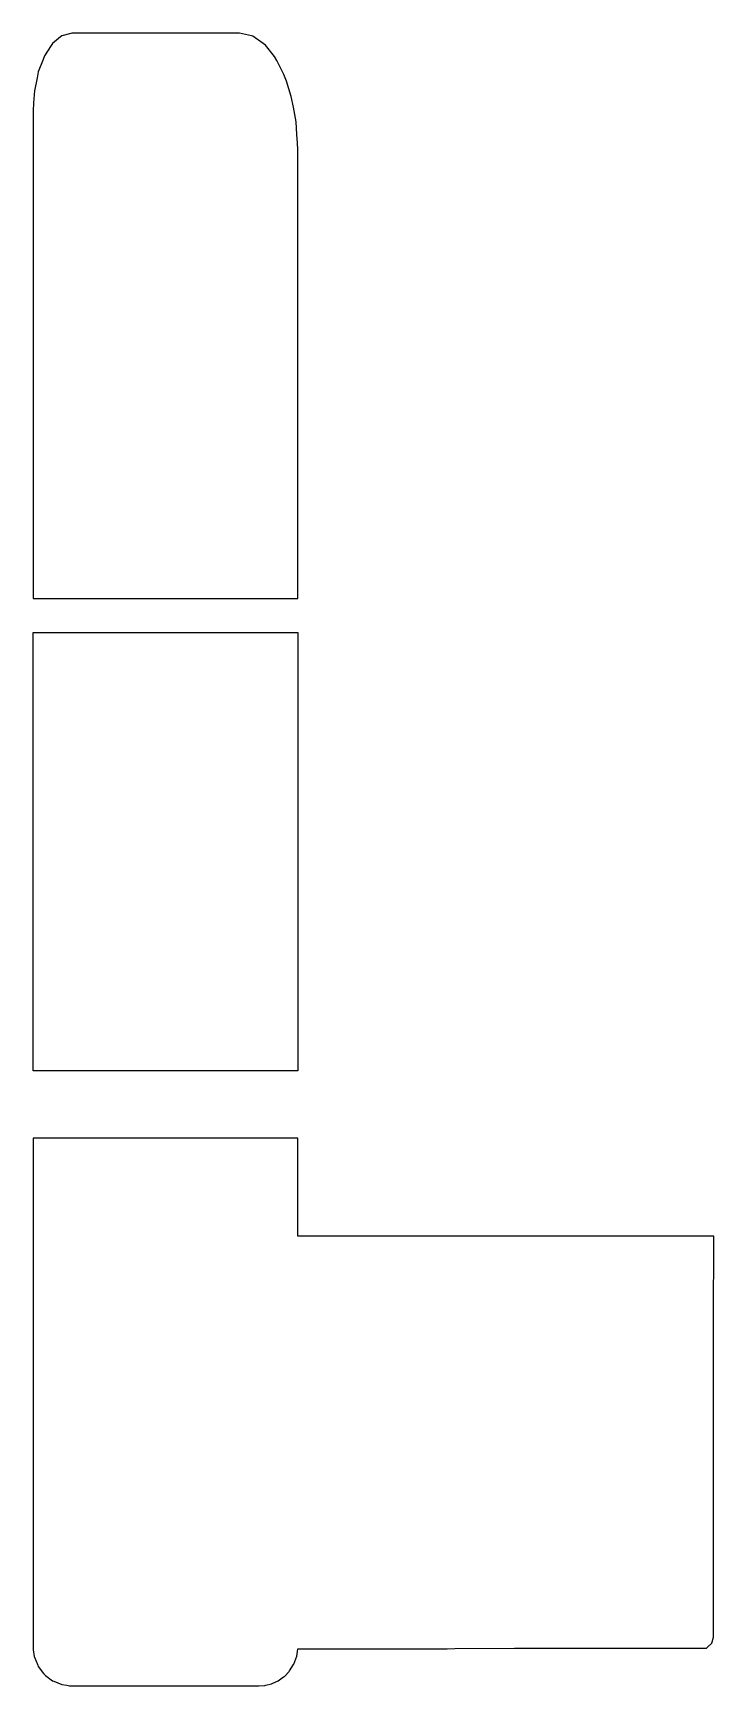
# Model space of a CAD drawing. Header units: metres. Extents: x 2.4 to 37.4, y -16 to 68.9.
import ezdxf

# ---------------------------------------------------------------- set-up
doc = ezdxf.new("R2010")
doc.units = ezdxf.units.M

msp = doc.modelspace()

# ---------------------------------------------------------------- linework, layer by layer
for p, q in [((4.338, 68.893), (3.882, 68.773)), ((4.4, 68.91), (4.338, 68.893)), ((12.494, 68.91), (4.4, 68.91)), ((13, 68.91), (12.494, 68.91)), ((13.624, 68.769), (13, 68.91)), ((3.33, 68.266), (2.986, 67.738)), ((3.4, 68.374), (3.33, 68.266)), ((3.818, 68.72), (3.4, 68.374)), ((3.882, 68.773), (3.818, 68.72)), ((13.681, 68.753), (13.624, 68.769)), ((14.225, 68.373), (13.681, 68.753)), ((14.332, 68.283), (14.225, 68.373)), ((14.796, 67.702), (14.332, 68.283)), ((2.913, 67.55), (2.668, 66.91)), ((2.986, 67.738), (2.913, 67.55)), ((14.924, 67.504), (14.796, 67.702)), ((15.285, 66.787), (14.924, 67.504)), ((2.607, 66.617), (2.468, 65.945)), ((2.668, 66.91), (2.607, 66.617)), ((15.42, 66.431), (15.285, 66.787)), ((15.665, 65.655), (15.42, 66.431)), ((2.468, 65.945), (2.428, 65.331)), ((15.78, 65.097), (15.665, 65.655)), ((2.428, 65.331), (2.4, 64.91)), ((2.4, 64.91), (2.4, 62.492)), ((15.913, 64.344), (15.78, 65.097)), ((15.948, 63.694), (15.913, 64.344)), ((15.981, 63.267), (15.948, 63.694)), ((16, 62.91), (15.981, 63.267)), ((16, 60.905), (16, 62.91)), ((2.4, 62.492), (2.4, 52.241)), ((16, 53.053), (16, 60.905)), ((16, 60.905), (16, 60.905)), ((16, 48.863), (16, 53.053)), ((2.4, 52.241), (2.4, 48.863)), ((2.4, 48.863), (2.4, 48.17)), ((16, 48.17), (16, 48.863)), ((2.4, 48.17), (2.4, 46.784)), ((16, 46.784), (16, 48.17)), ((2.4, 46.784), (2.4, 43.635)), ((16, 39.857), (16, 46.784)), ((2.4, 43.635), (2.4, 39.857)), ((2.4, 39.857), (13.278, 39.857)), ((13.278, 39.857), (16, 39.857)), ((2.4, 35.045), (2.4, 38.124)), ((2.4, 38.124), (5.122, 38.124)), ((5.122, 38.124), (16, 38.124)), ((16, 38.124), (16, 31.197)), ((16, 38.124), (16, 38.124)), ((2.4, 31.197), (2.4, 35.045)), ((2.4, 31.196), (2.4, 31.197)), ((2.4, 26.472), (2.4, 31.196)), ((2.4, 31.196), (2.4, 31.196)), ((16, 31.197), (16, 31.196)), ((16, 31.196), (16, 31.189)), ((16, 31.189), (16, 22.535)), ((2.4, 22.535), (2.4, 26.472)), ((2.4, 21.843), (2.4, 22.535)), ((16, 22.535), (16, 20.804)), ((2.4, 20.804), (2.4, 21.843)), ((2.4, 17.917), (2.4, 20.804)), ((16, 20.804), (16, 15.607)), ((2.4, 15.607), (2.4, 17.917)), ((7.838, 15.607), (2.4, 15.607)), ((16, 15.607), (7.838, 15.607)), ((10.562, 12.144), (2.4, 12.144)), ((2.4, 12.144), (2.4, 10.065)), ((16, 12.144), (10.562, 12.144)), ((16, 7.123), (16, 12.144)), ((2.4, 10.065), (2.4, 9.286)), ((2.4, 9.286), (2.4, 5.549)), ((16, 7.109), (16, 7.123)), ((16, 7.123), (16, 7.123)), ((16.1, 7.109), (16, 7.109)), ((16.322, 7.109), (16.1, 7.109)), ((17.609, 7.109), (16.322, 7.109)), ((37.073, 7.109), (17.609, 7.109)), ((37.109, 7.109), (37.073, 7.109)), ((37.137, 7.109), (37.109, 7.109)), ((37.177, 7.109), (37.137, 7.109)), ((37.241, 7.109), (37.177, 7.109)), ((37.368, 7.109), (37.241, 7.109)), ((37.353, 2.949), (37.374, 6.818)), ((37.374, 7.109), (37.368, 7.109)), ((37.374, 6.818), (37.374, 7.109)), ((2.4, 5.549), (2.4, 5.358)), ((2.4, 5.358), (2.4, 2.749)), ((2.4, 2.749), (2.4, 2.592)), ((2.4, 2.592), (2.4, 2.447)), ((37.353, 0.805), (37.353, 2.949)), ((2.4, 2.447), (2.4, 2.328)), ((2.4, 2.328), (2.4, -8.86)), ((37.353, -2.534), (37.353, 0.805)), ((37.353, -4.678), (37.353, -2.534)), ((37.353, -8.017), (37.353, -4.678)), ((37.353, -10.161), (37.353, -8.017)), ((2.4, -8.86), (2.4, -9.153)), ((2.4, -9.153), (2.4, -9.44)), ((2.4, -9.44), (2.4, -13.984)), ((37.353, -13.5), (37.353, -10.161)), ((37.259, -13.797), (37.353, -13.5)), ((2.4, -13.984), (2.4, -14)), ((2.4, -14), (2.409, -14.148)), ((2.409, -14.148), (2.464, -14.483)), ((15.944, -14.469), (15.985, -14.238)), ((15.985, -14.237), (15.986, -14.236)), ((15.985, -14.238), (15.985, -14.237)), ((15.986, -14.236), (15.995, -14.088)), ((15.995, -14.088), (22.198, -14.096)), ((22.198, -14.096), (23.674, -14.087)), ((23.674, -14.087), (24.061, -14.074)), ((24.061, -14.074), (27.127, -14.056)), ((27.127, -14.056), (37, -14.056)), ((37, -14.056), (37.061, -13.994)), ((37.061, -13.994), (37.259, -13.797)), ((2.464, -14.483), (2.468, -14.518)), ((2.468, -14.518), (2.641, -14.936)), ((2.641, -14.936), (2.668, -15)), ((2.668, -15), (2.944, -15.359)), ((15.311, -15.51), (15.553, -15.258)), ((15.553, -15.258), (15.574, -15.232)), ((15.574, -15.232), (15.786, -14.9)), ((15.786, -14.9), (15.793, -14.882)), ((15.793, -14.882), (15.944, -14.469)), ((2.944, -15.359), (2.986, -15.414)), ((2.986, -15.414), (3.041, -15.456)), ((3.041, -15.456), (3.402, -15.733)), ((3.402, -15.733), (3.465, -15.759)), ((3.465, -15.759), (3.882, -15.932)), ((3.882, -15.932), (4.134, -15.965)), ((4.134, -15.965), (4.272, -15.987)), ((4.272, -15.987), (4.4, -16)), ((4.4, -16), (13.005, -16)), ((13.005, -16), (14, -16)), ((14, -16), (14.302, -15.974)), ((14.302, -15.974), (14.365, -15.965)), ((14.365, -15.965), (14.646, -15.892)), ((14.646, -15.892), (14.72, -15.861)), ((14.72, -15.861), (14.998, -15.733)), ((14.998, -15.733), (15.272, -15.539)), ((15.272, -15.539), (15.311, -15.51))]:
    msp.add_line(p, q)

doc.saveas('drawing.dxf')
